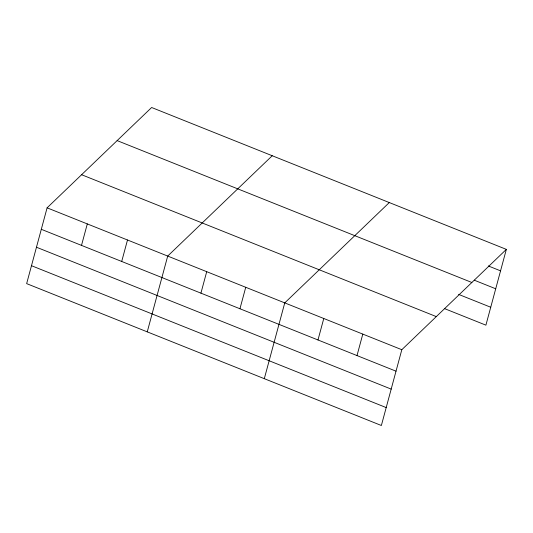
<?xml version="1.0" encoding="UTF-8"?>
<svg xmlns="http://www.w3.org/2000/svg" width="533" height="533" viewBox="0 0 533 533"><rect width="100%" height="100%" fill="white"/><g stroke="black" fill="none" stroke-linecap="round" stroke-linejoin="round"><path stroke-width="0.8" d="M47.097 207.837L26.65 283.623L381.368 425.501L401.815 349.708L506.35 249.377L151.632 107.499L47.097 207.837L401.815 349.708M81.509 245.387L87.299 223.913M121.704 261.463L127.5 239.99M147.255 331.859L167.702 256.073L272.236 155.743M200.928 293.15L206.717 271.677M239.943 308.76L245.74 287.287M264.308 378.677L284.755 302.891L389.297 202.56M317.981 339.974L323.778 318.501M357.003 355.578L362.793 334.104M506.35 249.377L485.903 325.163L444.589 308.64M488.315 265.954L500.554 270.851M474.297 280.205L495.717 288.779M117.14 140.612L471.852 282.49M458.607 294.389L490.74 307.241M81.596 174.724L436.314 316.602M41.307 229.31L396.019 371.181M36.471 247.232L391.182 389.11M31.487 265.694L386.198 407.572"/></g></svg>
